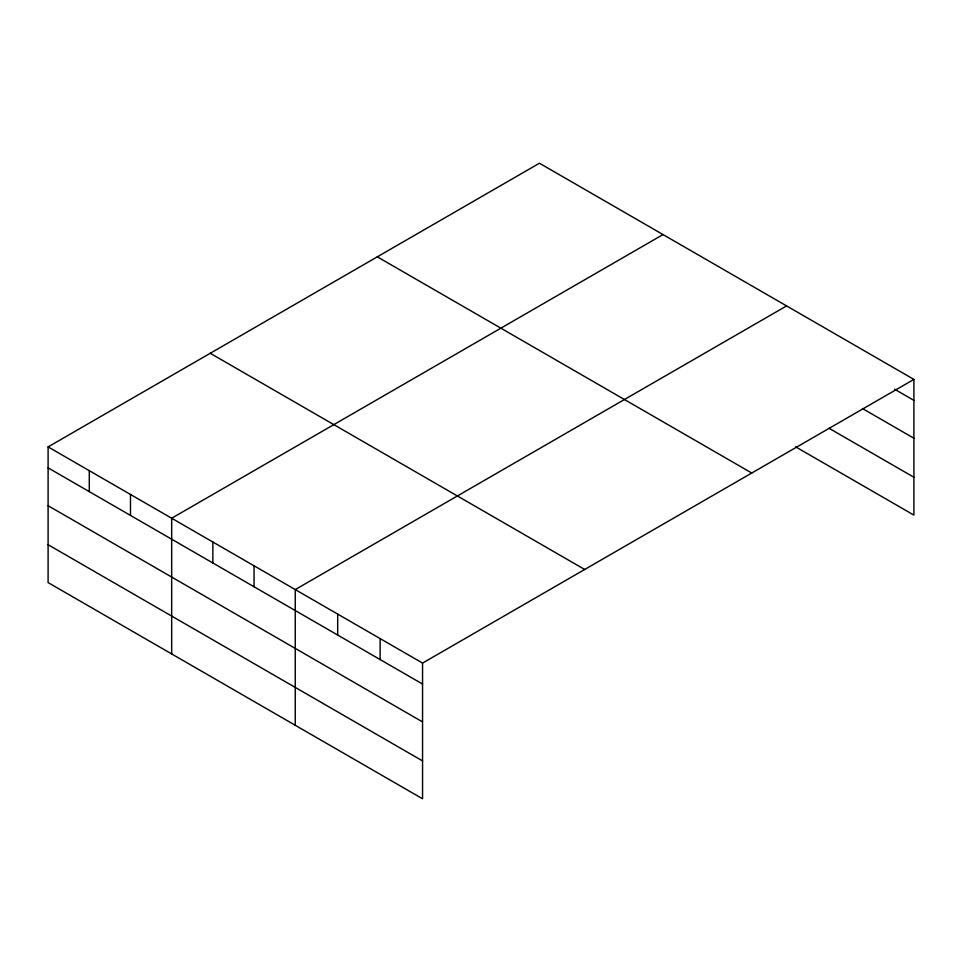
<?xml version="1.0" encoding="UTF-8"?>
<svg xmlns="http://www.w3.org/2000/svg" width="962" height="962" viewBox="0 0 962 962"><rect width="100%" height="100%" fill="white"/><g stroke="black" fill="none" stroke-linecap="round" stroke-linejoin="round"><path stroke-width="1.44" d="M913.9 379.413L539.442 163.227L48.1 446.897L48.1 582.587L422.558 798.773L422.558 663.083L913.9 379.413L913.9 515.103L795.586 446.801M663.01 234.572L171.669 518.241L171.669 653.932M786.579 305.916L295.25 589.586L295.25 725.276M894.612 389.249L913.9 400.384M862.457 408.537L913.9 438.239M829.016 428.246L913.9 477.248M377.296 256.83L751.755 473.027M210.245 353.282L584.704 569.48M48.1 446.897L422.558 663.083M48.1 467.857L422.558 684.054M48.1 505.711L422.558 721.909M48.1 544.72L422.558 760.918M380.122 638.588L380.122 659.547M337.686 614.081L337.686 635.052M254.052 565.8L254.052 586.76M212.867 542.015L212.867 562.986M130.483 494.456L130.483 515.416M89.286 470.671L89.286 491.642"/></g></svg>
